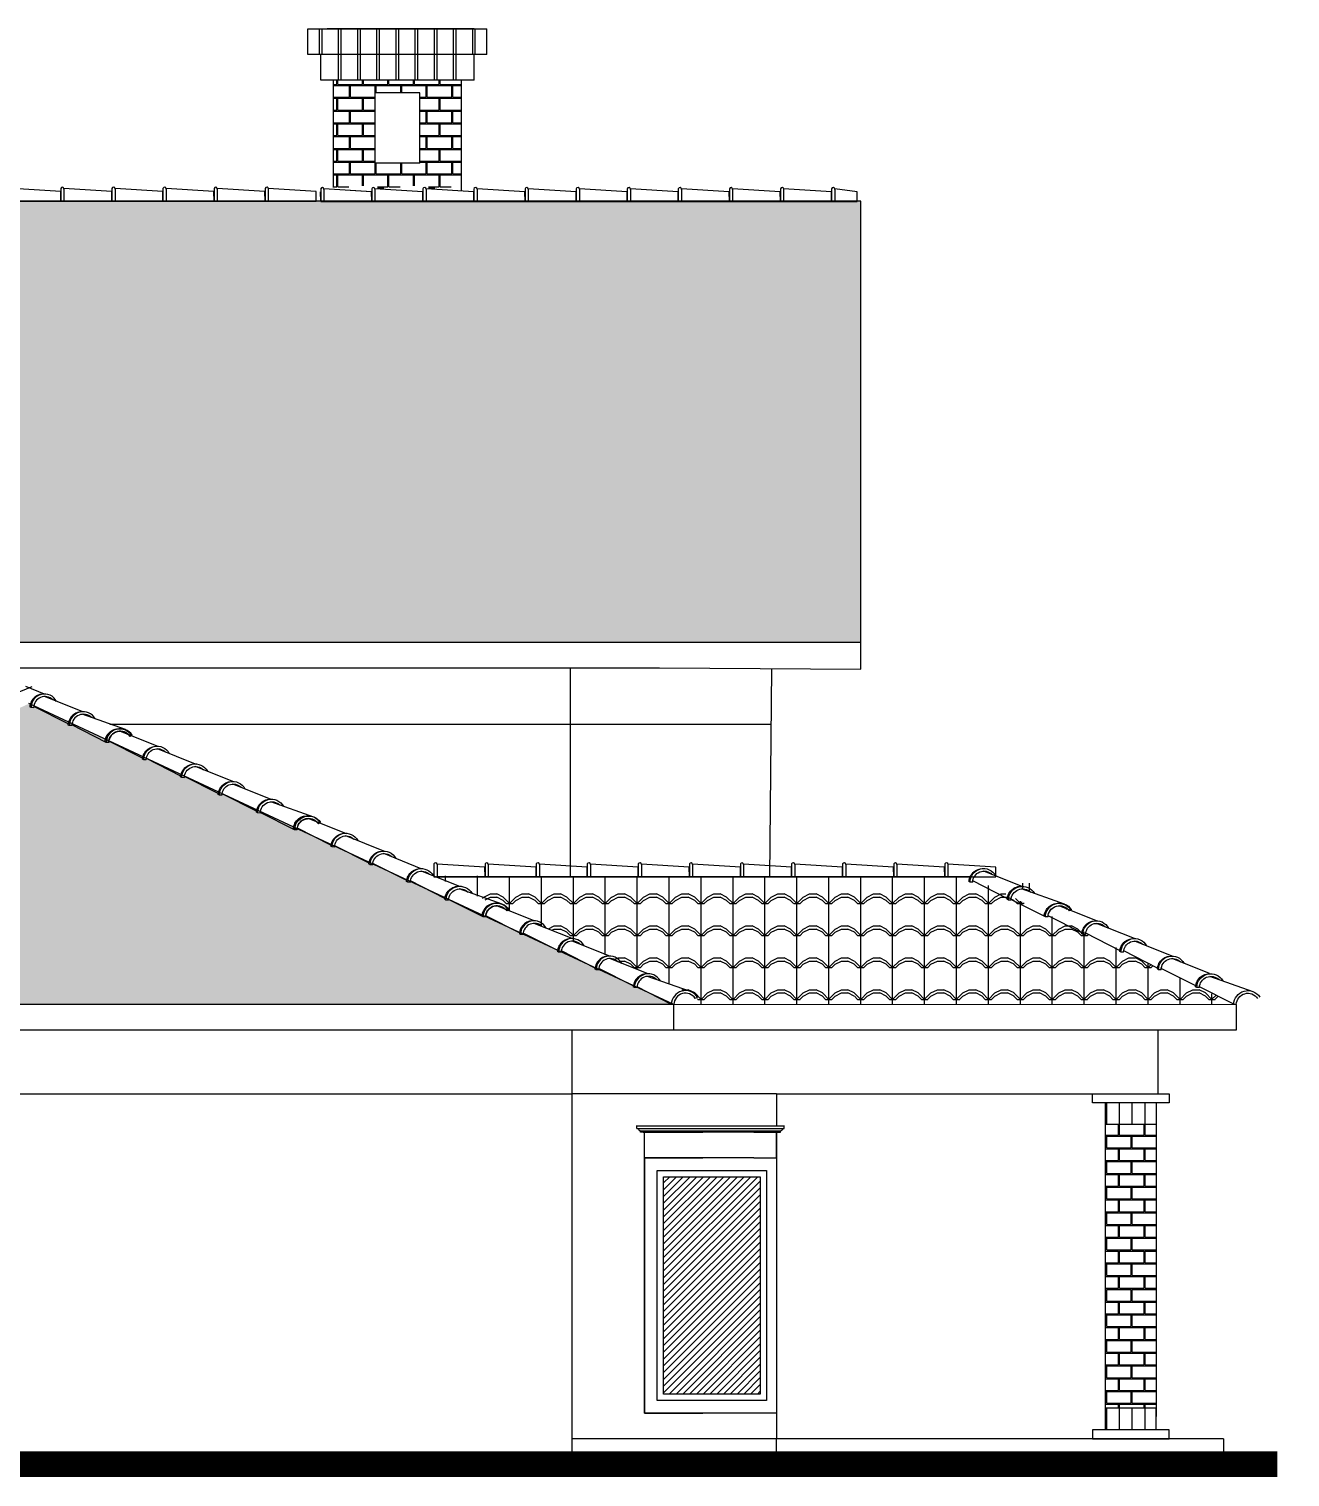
# Model space of a CAD drawing. Header units: millimetres. Extents: x 128 to 761, y 122 to 191.
# Drawn here: x 292.41 to 302.29, y 178.92 to 190.26 of the extents above; entities that cross this region are included whole.
import ezdxf

# ---------------------------------------------------------------- set-up
doc = ezdxf.new("R2010")
doc.units = ezdxf.units.MM
doc.layers.add('ALVENARIA', color=7, linetype='Continuous')
doc.layers.add('CAIXILHOS', color=7, linetype='Continuous')

# ---------------------------------------------------------------- blocks, each defined once
blk = doc.blocks.new('CUMEEIRA')
at = {"layer": 'ALVENARIA', "color": 4, "ltscale": 0.5}
for p, q in [((-0.142, 0.13), (-0.131, 0.113)), ((0, 0), (0.018, -0.008)), ((0.018, -0.008), (0.32, 0.002)), ((0.35, -0.003), (0.652, 0.007)), ((0.68, -0.003), (0.976, 0.007)), ((1.003, -0.003), (1.305, 0.007)), ((1.334, -0.003), (1.629, 0.007)), ((0.318, -0.003), (0.337, -0.011)), ((0.648, -0.003), (0.667, -0.011)), ((0.973, -0.003), (0.991, -0.011)), ((1.302, -0.003), (1.32, -0.011)), ((1.626, -0.003), (1.645, -0.011))]:
    blk.add_line(p, q, dxfattribs=at)
at = {"layer": 'ALVENARIA', "color": 3, "ltscale": 0.5}
for p, q in [((-0.076, 0.146), (0.28, 0.112)), ((0.292, 0.13), (0.607, 0.113)), ((0.616, 0.13), (0.931, 0.113)), ((0.94, 0.13), (1.26, 0.113)), ((1.269, 0.13), (1.584, 0.113)), ((0.337, -0.011), (0.348, -0.01)), ((0.667, -0.011), (0.678, -0.01)), ((0.991, -0.011), (1.003, -0.01)), ((1.32, -0.011), (1.331, -0.01)), ((1.645, -0.011), (1.656, -0.01))]:
    blk.add_line(p, q, dxfattribs=at)
at = {"layer": 'ALVENARIA', "color": 4, "ltscale": 0.5}
for centre, radius, start, end in [((-0.083, 0.036), 0.111, 336.6256, 121.8525), ((0.235, 0.033), 0.0907, 336.6256, 109.2265), ((0.568, 0.034), 0.088, 335.4621, 109.848), ((0.893, 0.034), 0.088, 335.4621, 109.848), ((1.222, 0.034), 0.088, 335.4621, 109.848), ((1.546, 0.034), 0.088, 335.4621, 109.848)]:
    blk.add_arc(centre, radius, start, end, dxfattribs=at)
at = {"layer": 'ALVENARIA', "color": 5, "ltscale": 0.5}
blk.add_arc((-0.083, 0.036), 0.0907, 336.6256, 121.8525, dxfattribs=at)
at = {"layer": 'ALVENARIA', "color": 3, "ltscale": 0.5}
for centre, radius, start, end in [((0.238, 0.034), 0.109, 335.7889, 125.8354), ((0.243, 0.029), 0.112, 339.9611, 74.5368), ((0.571, 0.035), 0.106, 334.5638, 127.6865), ((0.575, 0.029), 0.11, 339.5176, 72.6649), ((0.896, 0.035), 0.106, 334.5638, 127.6865), ((0.9, 0.029), 0.11, 339.5176, 72.6649), ((1.225, 0.035), 0.106, 334.5638, 127.6865), ((1.228, 0.029), 0.11, 339.5176, 72.6649), ((1.549, 0.035), 0.106, 334.5638, 127.6865), ((1.553, 0.029), 0.11, 339.5176, 72.6649)]:
    blk.add_arc(centre, radius, start, end, dxfattribs=at)
blk = doc.blocks.new('A$C43B17497')
at = {"color": 4}
for p, q in [((1.804, 0.883), (1.804, 0.95)), ((1.854, 0.901), (1.854, 0.95))]:
    blk.add_line(p, q, dxfattribs=at)
at = {"layer": 'ALVENARIA', "color": 3, "ltscale": 0.5}
for p, q in [((1.868, 0.926), (2.161, 1.044)), ((2.267, 0.957), (2.277, 0.963)), ((1.528, 0.785), (1.865, 0.905)), ((1.968, 0.817), (1.978, 0.823)), ((1.278, 0.654), (1.571, 0.772)), ((1.678, 0.685), (1.688, 0.691)), ((0.981, 0.515), (1.278, 0.635)), ((0.686, 0.378), (0.979, 0.496)), ((1.384, 0.548), (1.394, 0.554)), ((0.393, 0.241), (0.686, 0.359)), ((1.086, 0.409), (1.096, 0.415)), ((0.792, 0.272), (0.802, 0.278)), ((0.053, 0.1), (0.39, 0.22)), ((0.493, 0.133), (0.503, 0.138))]:
    blk.add_line(p, q, dxfattribs=at)
at = {"layer": 'ALVENARIA', "color": 4, "ltscale": 0.5}
for p, q in [((1.977, 0.83), (2.246, 0.967)), ((2.247, 0.956), (2.267, 0.957)), ((1.678, 0.685), (1.948, 0.822)), ((1.948, 0.817), (1.968, 0.817)), ((1.393, 0.561), (1.657, 0.695)), ((1.475, 0.743), (1.492, 0.732)), ((1.658, 0.685), (1.678, 0.685)), ((1.658, 0.685), (1.678, 0.685)), ((1.094, 0.421), (1.363, 0.558)), ((1.364, 0.548), (1.384, 0.548)), ((0.801, 0.285), (1.065, 0.419)), ((1.066, 0.409), (1.086, 0.409)), ((0.502, 0.145), (0.771, 0.282)), ((0.772, 0.272), (0.792, 0.272)), ((0.203, 0.001), (0.473, 0.137)), ((0.473, 0.132), (0.493, 0.133)), ((0.183, 0), (0.203, 0.001))]:
    blk.add_line(p, q, dxfattribs=at)
at = {"layer": 'ALVENARIA', "color": 3, "ltscale": 0.5}
for centre, radius, start, end in [((2.162, 0.958), 0.106, 359.5638, 152.6865), ((2.167, 0.954), 0.11, 4.5176, 97.6649), ((1.859, 0.816), 0.109, 0.7889, 150.8354), ((1.866, 0.814), 0.112, 4.9611, 99.5368), ((1.573, 0.686), 0.106, 359.5638, 152.6865), ((1.579, 0.682), 0.11, 4.5176, 97.6649), ((1.279, 0.549), 0.106, 359.5638, 152.6865), ((1.284, 0.545), 0.11, 4.5176, 97.6649), ((0.981, 0.41), 0.106, 359.5638, 152.6865), ((0.987, 0.406), 0.11, 4.5176, 97.6649), ((0.687, 0.273), 0.106, 359.5638, 152.6865), ((0.692, 0.269), 0.11, 4.5176, 97.6649), ((0.384, 0.131), 0.109, 0.7889, 150.8354), ((0.391, 0.129), 0.112, 4.9611, 99.5368)]:
    blk.add_arc(centre, radius, start, end, dxfattribs=at)
at = {"layer": 'ALVENARIA', "color": 4, "ltscale": 0.5}
for centre, radius, start, end in [((2.159, 0.956), 0.088, 0.4621, 134.848), ((1.857, 0.814), 0.0907, 1.6256, 134.2265), ((1.568, 0.682), 0.111, 1.6256, 146.8525), ((1.57, 0.684), 0.088, 0.4621, 134.848), ((1.276, 0.547), 0.088, 0.4621, 134.848), ((0.978, 0.408), 0.088, 0.4621, 134.848), ((0.684, 0.271), 0.088, 0.4621, 134.848), ((0.382, 0.129), 0.0907, 1.6256, 134.2265), ((0.093, -0.003), 0.111, 1.6256, 146.8525)]:
    blk.add_arc(centre, radius, start, end, dxfattribs=at)
at = {"layer": 'ALVENARIA', "color": 5, "ltscale": 0.5}
for centre in [(1.568, 0.682), (0.093, -0.003)]:
    blk.add_arc(centre, 0.0907, 1.6256, 146.8525, dxfattribs=at)
blk = doc.blocks.new('CUMEEIRA1')
at = {"layer": 'ALVENARIA', "color": 3, "ltscale": 0.5}
for p, q in [((0, 0.1), (0, 0)), ((0, 0), (0.4, 0)), ((0.025, 0.1), (0.025, 0)), ((0.399, 0.075), (0.025, 0.098)), ((0.4, 0), (0.399, 0.075)), ((0.4, 0.1), (0.4, 0)), ((0.4, 0), (0.8, 0)), ((0.425, 0.1), (0.425, 0)), ((0.799, 0.075), (0.425, 0.098)), ((0.8, 0), (0.799, 0.075)), ((0.8, 0.1), (0.8, 0)), ((0.8, 0), (1.2, 0)), ((0.825, 0.1), (0.825, 0)), ((1.199, 0.075), (0.825, 0.098)), ((1.2, 0), (1.199, 0.075)), ((1.2, 0.1), (1.2, 0)), ((1.2, 0), (1.6, 0)), ((1.225, 0.1), (1.225, 0)), ((1.599, 0.075), (1.225, 0.098)), ((1.6, 0), (1.599, 0.075)), ((1.6, 0.1), (1.6, 0)), ((1.6, 0), (2, 0)), ((1.625, 0.1), (1.625, 0)), ((1.999, 0.075), (1.625, 0.098)), ((2, 0), (1.999, 0.075)), ((2, 0.1), (2, 0)), ((2, 0), (2.4, 0)), ((2.025, 0.1), (2.025, 0)), ((2.399, 0.075), (2.025, 0.098)), ((2.4, 0), (2.399, 0.075))]:
    blk.add_line(p, q, dxfattribs=at)
for centre in [(0.012, 0.096), (0.412, 0.096), (0.812, 0.096), (1.212, 0.096), (1.612, 0.096), (2.012, 0.096)]:
    blk.add_arc(centre, 0.013, 355.9613, 160.6924, dxfattribs=at)

msp = doc.modelspace()

# ---------------------------------------------------------------- hatches: boundary and pattern name
h = msp.add_hatch()
h.set_pattern_fill('CONCBLOC', color=8, scale=0.2, style=0)
h.set_pattern_definition([(0, (-9.86676, -23.87602), (0.1, 0.1), [0.192, -0.008]), (0, (-9.86676, -23.78402), (0.1, 0.1), [0.192, -0.008]), (90, (-9.86676, -23.87602), (-0.1, 0.1), [0.092, -0.108]), (90, (-9.87476, -23.87602), (-0.1, 0.1), [0.092, -0.108])])
h.paths.add_polyline_path([(295.8003, 189.8588), (294.7992, 189.8588), (294.7992, 189.0165), (295.119, 189.0365, -0.7573225), (295.144, 189.0381), (295.144, 189.013), (295.519, 189.0365, -0.7573225), (295.544, 189.0381), (295.544, 189.013), (295.8003, 189.0291)])
h.paths.add_polyline_path([(295.4747, 189.2088), (295.1247, 189.2088), (295.1247, 189.7588), (295.4747, 189.7588)], flags=16)
h = msp.add_hatch()
h.set_pattern_fill('_U', color=8, scale=0.1, angle=90, style=0, pattern_type=0)
h.set_pattern_definition([(90, (339.75278, 182.29758), (-0.1, 6e-18), [])])
h.paths.add_polyline_path([(301.2408, 181.8525), (301.2408, 181.6825), (300.8408, 181.6825), (300.8408, 181.8525)])
h = msp.add_hatch()
h.set_pattern_fill('CONCBLOC', color=8, scale=0.2, style=0)
h.set_pattern_definition([(0, (339.75278, 181.99912), (0.1, 0.1), [0.192, -0.008]), (0, (339.75278, 182.09112), (0.1, 0.1), [0.192, -0.008]), (90, (339.75278, 181.99912), (-0.1, 0.1), [0.092, -0.108]), (90, (339.74478, 181.99912), (-0.1, 0.1), [0.092, -0.108])])
h.paths.add_polyline_path([(301.2408, 181.6825), (300.8408, 181.6825), (300.8408, 179.4617), (301.2408, 179.4617)])
h = msp.add_hatch()
h.set_pattern_fill('_U', color=8, scale=0.1, angle=90, style=0, pattern_type=0)
h.set_pattern_definition([(270, (339.75278, 178.84658), (-0.1, -6e-18), [])])
h.paths.add_polyline_path([(301.2408, 179.2917), (301.2408, 179.4617), (300.8408, 179.4617), (300.8408, 179.2917)])
at = {"layer": 'CAIXILHOS'}
h = msp.add_hatch(dxfattribs=at)
h.set_pattern_fill('TELHADO', scale=0.25, style=0)
h.set_pattern_definition([(0, (-57.5982, -24.0885), (0, 0.25), [0.05, -0.2]), (0, (-57.4732, -24.0385), (0, 0.25), [0.05, -0.2]), (0, (-57.4732, -24.0135), (0, 0.25), [0.05, -0.2]), (90, (-57.5732, -24.0885), (-0.25, 2e-17), [0.25]), (45, (-57.57319, -24.0885), (3e-17, 0.25), [0.07071068, -0.28284272]), (45, (-57.54819, -24.0885), (3e-17, 0.25), [0.03535535, -0.31819804]), (135, (-57.57319, -24.0885), (-0.25, 3e-17), [0.07071068, -0.28284272]), (135, (-57.34819, -24.0885), (-0.25, 3e-17), [0.03535535, -0.31819804]), (26.56505, (-57.52319, -24.0635), (0.25, 2e-10), [0.0559, -0.503117]), (153.43495, (-57.62319, -24.0635), (-0.25, 2e-10), [0.0559, -0.503117]), (26.56505, (-57.52319, -24.0385), (0.25, 2e-10), [0.0559, -0.503117]), (153.43495, (-57.62319, -24.0385), (-0.25, 2e-10), [0.0559, -0.503117])])
h.paths.add_polyline_path([(286.2647, 188.9105), (286.2647, 185.4574), (298.9271, 185.4574), (298.9271, 188.9105)])
h = msp.add_hatch(dxfattribs=at)
h.set_pattern_fill('TELHADO', color=3, scale=0.25, style=0)
h.set_pattern_definition([(0, (-71.75395, 17.7912), (0, 0.25), [0.05, -0.2]), (0, (-71.62895, 17.8412), (0, 0.25), [0.05, -0.2]), (0, (-71.62895, 17.8662), (0, 0.25), [0.05, -0.2]), (90, (-71.72895, 17.7912), (-0.25, 2e-17), [0.25]), (45, (-71.72895, 17.7912), (3e-17, 0.25), [0.07071068, -0.28284272]), (45, (-71.70395, 17.7912), (3e-17, 0.25), [0.03535535, -0.31819804]), (135, (-71.72895, 17.7912), (-0.25, 3e-17), [0.07071068, -0.28284272]), (135, (-71.50395, 17.7912), (-0.25, 3e-17), [0.03535535, -0.31819804]), (26.56505, (-71.67895, 17.8162), (0.25, 2e-10), [0.0559, -0.503117]), (153.43495, (-71.77895, 17.8162), (-0.25, 2e-10), [0.0559, -0.503117]), (26.56505, (-71.67895, 17.8412), (0.25, 2e-10), [0.0559, -0.503117]), (153.43495, (-71.77895, 17.8412), (-0.25, 2e-10), [0.0559, -0.503117])])
h.paths.add_polyline_path([(297.4647, 182.6217), (292.4147, 184.9765), (287.3647, 182.6217)])
h = msp.add_hatch(dxfattribs=at)
h.set_pattern_fill('TELHADO', scale=0.25, style=0)
h.set_pattern_definition([(0, (-57.5982, -23.5885), (0, 0.25), [0.05, -0.2]), (0, (-57.4732, -23.5385), (0, 0.25), [0.05, -0.2]), (0, (-57.4732, -23.5135), (0, 0.25), [0.05, -0.2]), (90, (-57.5732, -23.5885), (-0.25, 2e-17), [0.25]), (45, (-57.57319, -23.5885), (3e-17, 0.25), [0.07071068, -0.28284272]), (45, (-57.54819, -23.5885), (3e-17, 0.25), [0.03535535, -0.31819804]), (135, (-57.57319, -23.5885), (-0.25, 3e-17), [0.07071068, -0.28284272]), (135, (-57.34819, -23.5885), (-0.25, 3e-17), [0.03535535, -0.31819804]), (26.56505, (-57.52319, -23.5635), (0.25, 2e-10), [0.0559, -0.503117]), (153.43495, (-57.62319, -23.5635), (-0.25, 2e-10), [0.0559, -0.503117]), (26.56505, (-57.52319, -23.5385), (0.25, 2e-10), [0.0559, -0.503117]), (153.43495, (-57.62319, -23.5385), (-0.25, 2e-10), [0.0559, -0.503117])])
h.paths.add_polyline_path([(299.7841, 183.6217), (295.5804, 183.628), (297.6481, 182.6797), (297.6481, 182.6221), (301.848, 182.6223)])
h = msp.add_hatch(dxfattribs=at)
h.set_pattern_fill('ANSI31', color=142, scale=0.3, style=0)
h.set_pattern_definition([(45, (-12.11789, -36.795586), (-0.0265165043, 0.0265165043), [])])
h.paths.add_polyline_path([(298.1404, 181.2717), (298.0908, 181.2717), (297.3839, 181.2717), (297.3839, 179.5717), (297.6908, 179.5717), (298.1404, 179.5717)])

# ---------------------------------------------------------------- linework, layer by layer
at = {"color": 7}
for p, q in [((294.5992, 190.2588), (296.0003, 190.2588)), ((294.5992, 190.0588), (294.5992, 190.2588)), ((294.6895, 190.0588), (294.6895, 190.2587)), ((294.7095, 190.0588), (294.7095, 190.2587)), ((295.9003, 190.2588), (294.7503, 190.2588)), ((294.8395, 190.0588), (294.8395, 190.2587)), ((294.8595, 190.0588), (294.8595, 190.2587)), ((294.9895, 190.0588), (294.9895, 190.2587)), ((295.0095, 190.0588), (295.0095, 190.2587)), ((295.1395, 190.0588), (295.1395, 190.2587)), ((295.1595, 190.0588), (295.1595, 190.2587)), ((295.2895, 190.0588), (295.2895, 190.2587)), ((295.3095, 190.0588), (295.3095, 190.2587)), ((295.4395, 190.0588), (295.4395, 190.2587)), ((295.4595, 190.0588), (295.4595, 190.2587)), ((295.5895, 190.0588), (295.5895, 190.2587)), ((295.6095, 190.0588), (295.6095, 190.2587)), ((295.7395, 190.0588), (295.7395, 190.2587)), ((295.7595, 190.0588), (295.7595, 190.2587)), ((295.8895, 190.0588), (295.8895, 190.2587)), ((295.9095, 190.0588), (295.9095, 190.2587)), ((296.0003, 190.0588), (296.0003, 190.2588)), ((296.0003, 190.0588), (294.5992, 190.0588)), ((294.6992, 189.8588), (294.6992, 190.0588)), ((294.8395, 189.8588), (294.8395, 190.0587)), ((294.8595, 189.8588), (294.8595, 190.0587)), ((294.9895, 189.8588), (294.9895, 190.0587)), ((295.0095, 189.8588), (295.0095, 190.0587)), ((295.1395, 189.8588), (295.1395, 190.0587)), ((295.1595, 189.8588), (295.1595, 190.0587)), ((295.2895, 189.8588), (295.2895, 190.0587)), ((295.3095, 189.8588), (295.3095, 190.0587)), ((295.4395, 189.8588), (295.4395, 190.0587)), ((295.4595, 189.8588), (295.4595, 190.0587)), ((295.5895, 189.8588), (295.5895, 190.0587)), ((295.6095, 189.8588), (295.6095, 190.0587)), ((295.7395, 189.8588), (295.7395, 190.0587)), ((295.7595, 189.8588), (295.7595, 190.0587)), ((295.9003, 189.8588), (295.9003, 190.0588)), ((295.9003, 189.8588), (294.6992, 189.8588)), ((294.7992, 189.0165), (294.7992, 189.8588)), ((295.8003, 188.9917), (295.8003, 189.8588)), ((295.1247, 189.2088), (295.1247, 189.7588)), ((295.4747, 189.7588), (295.1247, 189.7588)), ((295.4747, 189.2088), (295.4747, 189.7588)), ((295.4747, 189.2088), (295.1247, 189.2088)), ((294.4654, 188.9105), (290.2852, 188.9105)), ((298.9002, 188.9083), (294.7199, 188.9083)), ((298.2271, 185.2471), (298.2128, 183.6217)), ((299.7869, 183.6217), (295.6066, 183.6217)), ((297.4647, 182.4217), (298.268, 182.4217)), ((301.2533, 182.4209), (301.2533, 181.9214)), ((298.268, 181.9217), (296.6647, 181.9217)), ((298.268, 181.4217), (298.268, 181.6217))]:
    msp.add_line(p, q, dxfattribs=at)
at = {"color": 8}
for p, q in [((293.0478, 184.8165), (298.2239, 184.8165)), ((288.1647, 181.9217), (296.6647, 181.9217))]:
    msp.add_line(p, q, dxfattribs=at)
at = {"color": 2}
for p, q in [((300.8408, 181.8525), (300.8408, 179.3957)), ((301.226, 181.9217), (301.2408, 181.9217)), ((301.2408, 181.8525), (301.2408, 181.6825)), ((301.2408, 181.6825), (300.8408, 181.6825)), ((301.2408, 181.6825), (301.2408, 179.3957)), ((300.8408, 179.4617), (300.8408, 179.2917)), ((300.8408, 179.4617), (300.8408, 179.4617)), ((301.2408, 179.4617), (300.8408, 179.4617)), ((301.2408, 179.2917), (301.2408, 179.4617)), ((301.226, 179.2225), (301.2408, 179.2225)), ((301.226, 179.2225), (301.2408, 179.2225))]:
    msp.add_line(p, q, dxfattribs=at)
for points in [[(300.7408, 181.9225), (301.3408, 181.9225), (301.3408, 181.8525), (300.7408, 181.8525)], [(300.7408, 179.2217), (301.3408, 179.2217), (301.3408, 179.2917), (300.7408, 179.2917)], [(300.7408, 179.2217), (301.3408, 179.2217), (301.3408, 179.2917), (300.7408, 179.2917)]]:
    msp.add_lwpolyline(points, close=True, dxfattribs=at)
at = {"layer": 'ALVENARIA', "color": 3, "ltscale": 0.5}
for p, q in [((292.6637, 189.0105), (292.6637, 188.9105)), ((292.6887, 189.0105), (292.6887, 188.9105)), ((293.0627, 188.9856), (292.6887, 189.009)), ((293.0637, 189.0105), (293.0637, 188.9105)), ((293.0887, 189.0105), (293.0887, 188.9105)), ((293.4627, 188.9856), (293.0887, 189.009)), ((293.4637, 189.0105), (293.4637, 188.9105)), ((293.4887, 189.0105), (293.4887, 188.9105)), ((293.8627, 188.9856), (293.4887, 189.009)), ((293.8637, 189.0105), (293.8637, 188.9105)), ((293.8887, 189.0105), (293.8887, 188.9105)), ((294.2627, 188.9856), (293.8887, 189.009)), ((294.2637, 189.0105), (294.2637, 188.9105)), ((294.2887, 189.0105), (294.2887, 188.9105)), ((294.6627, 188.9856), (294.2887, 189.009)), ((294.699, 189.0083), (294.699, 188.9083)), ((294.724, 189.0083), (294.724, 188.9083)), ((295.0979, 188.9834), (294.724, 189.0068)), ((297.0984, 189.0083), (297.0984, 188.9083)), ((297.1234, 189.0083), (297.1234, 188.9083)), ((297.4974, 188.9834), (297.1234, 189.0068)), ((297.4984, 189.0083), (297.4984, 188.9083)), ((297.5234, 189.0083), (297.5234, 188.9083)), ((297.8974, 188.9834), (297.5234, 189.0068)), ((297.8984, 189.0083), (297.8984, 188.9083)), ((297.9234, 189.0083), (297.9234, 188.9083)), ((298.2974, 188.9834), (297.9234, 189.0068)), ((298.2984, 189.0083), (298.2984, 188.9083)), ((298.3234, 189.0083), (298.3234, 188.9083)), ((298.6974, 188.9834), (298.3234, 189.0068)), ((298.6984, 189.0083), (298.6984, 188.9083)), ((298.7234, 189.0083), (298.7234, 188.9083)), ((298.8992, 188.9834), (298.7234, 189.0068)), ((292.6637, 188.9105), (293.0637, 188.9105)), ((293.0637, 188.9105), (293.0627, 188.9856)), ((293.0637, 188.9105), (293.4637, 188.9105)), ((293.4637, 188.9105), (293.4627, 188.9856)), ((293.4637, 188.9105), (293.8637, 188.9105)), ((293.8637, 188.9105), (293.8627, 188.9856)), ((293.8637, 188.9105), (294.2637, 188.9105)), ((294.2637, 188.9105), (294.2627, 188.9856)), ((294.2637, 188.9105), (294.6637, 188.9105)), ((294.6637, 188.9105), (294.6627, 188.9856)), ((294.699, 188.9083), (294.6979, 188.9834)), ((294.699, 188.9083), (295.099, 188.9083)), ((295.099, 188.9083), (295.0979, 188.9834)), ((297.0984, 188.9083), (297.4984, 188.9083)), ((297.4984, 188.9083), (297.4974, 188.9834)), ((297.4984, 188.9083), (297.8984, 188.9083)), ((297.8984, 188.9083), (297.8974, 188.9834)), ((297.8984, 188.9083), (298.2984, 188.9083)), ((298.2984, 188.9083), (298.2974, 188.9834)), ((298.2984, 188.9083), (298.6984, 188.9083)), ((298.6984, 188.9083), (298.6974, 188.9834)), ((298.6984, 188.9083), (298.9002, 188.9083)), ((298.9002, 188.9083), (298.8992, 188.9834)), ((292.2928, 185.0512), (292.4393, 185.11)), ((292.5367, 185.0512), (292.3901, 185.11)), ((292.8301, 184.9144), (292.537, 185.032)), ((292.4307, 184.9453), (292.4209, 184.9511)), ((292.73, 184.8058), (292.7202, 184.8115)), ((293.1697, 184.7732), (292.8326, 184.893)), ((297.9852, 183.7217), (297.9852, 183.6217)), ((298.0102, 183.7217), (298.0102, 183.6217)), ((298.3841, 183.6967), (298.0102, 183.7201)), ((298.3852, 183.6217), (298.3841, 183.6967)), ((298.3852, 183.7217), (298.3852, 183.6217)), ((298.4102, 183.7217), (298.4102, 183.6217)), ((298.7841, 183.6967), (298.4102, 183.7201)), ((298.7852, 183.6217), (298.7841, 183.6967)), ((298.7852, 183.7217), (298.7852, 183.6217)), ((298.8102, 183.7217), (298.8102, 183.6217)), ((299.1841, 183.6967), (298.8102, 183.7201)), ((299.1852, 183.6217), (299.1841, 183.6967)), ((299.1852, 183.7217), (299.1852, 183.6217)), ((299.2102, 183.7217), (299.2102, 183.6217)), ((299.5841, 183.6967), (299.2102, 183.7201)), ((299.5852, 183.6217), (299.5841, 183.6967)), ((299.5852, 183.7217), (299.5852, 183.6217)), ((299.6102, 183.7217), (299.6102, 183.6217)), ((299.9841, 183.6967), (299.6102, 183.7201)), ((299.9852, 183.6217), (299.9841, 183.6967)), ((297.9852, 183.6217), (298.3852, 183.6217)), ((298.3852, 183.6217), (298.7852, 183.6217)), ((298.7852, 183.6217), (299.1852, 183.6217)), ((299.1852, 183.6217), (299.5852, 183.6217)), ((299.5852, 183.6217), (299.9852, 183.6217)), ((296.3699, 183.2758), (296.0768, 183.3934)), ((295.9697, 183.3071), (295.9599, 183.3128)), ((296.6676, 183.137), (296.3702, 183.2566)), ((296.2639, 183.1699), (296.2541, 183.1757)), ((296.9619, 182.9997), (296.6688, 183.1174)), ((296.5617, 183.031), (296.5519, 183.0368)), ((296.8559, 182.8939), (296.8461, 182.8996)), ((297.2552, 182.8629), (296.9622, 182.9806)), ((297.1551, 182.7543), (297.1454, 182.7601)), ((297.5948, 182.7218), (297.2578, 182.8415))]:
    msp.add_line(p, q, dxfattribs=at)
at = {"layer": 'ALVENARIA', "color": 4, "ltscale": 0.5}
for p, q in [((292.4507, 184.9447), (292.4307, 184.9453)), ((292.721, 184.8184), (292.4517, 184.9549)), ((292.7499, 184.8052), (292.73, 184.8058)), ((293.0195, 184.6737), (292.7502, 184.8102)), ((293.223, 184.7311), (293.2062, 184.7202)), ((293.0395, 184.6731), (293.0195, 184.6737)), ((295.9897, 183.3065), (295.9697, 183.3071)), ((296.2549, 183.1827), (295.9915, 183.3163)), ((296.2839, 183.1693), (296.2639, 183.1699)), ((296.5542, 183.043), (296.2849, 183.1795)), ((296.5817, 183.0305), (296.5617, 183.031)), ((296.8469, 182.9067), (296.5835, 183.0402)), ((296.8759, 182.8933), (296.8559, 182.8939)), ((297.1462, 182.7669), (296.8768, 182.9034)), ((297.4447, 182.6223), (297.1754, 182.7588)), ((297.1751, 182.7537), (297.1551, 182.7543)), ((297.6481, 182.6797), (297.6314, 182.6687)), ((297.4647, 182.6217), (297.4447, 182.6223))]:
    msp.add_line(p, q, dxfattribs=at)
at = {"layer": 'ALVENARIA', "color": 3, "ltscale": 0.5}
for centre, radius, start, end in [((292.676, 189.0062), 0.013, 355.96131, 160.69241), ((293.076, 189.0062), 0.013, 355.96131, 160.69241), ((293.476, 189.0062), 0.013, 355.96131, 160.69241), ((293.876, 189.0062), 0.013, 355.96131, 160.69241), ((294.276, 189.0062), 0.013, 355.96131, 160.69241), ((294.7112, 189.004), 0.013, 355.96131, 160.69241), ((297.1107, 189.004), 0.013, 355.96131, 160.69241), ((297.5107, 189.004), 0.013, 355.96131, 160.69241), ((297.9107, 189.004), 0.013, 355.96131, 160.69241), ((298.3107, 189.004), 0.013, 355.96131, 160.69241), ((298.7107, 189.004), 0.013, 355.96131, 160.69241), ((292.5306, 184.9424), 0.11, 82.33507, 175.48239), ((292.5364, 184.9461), 0.1057, 27.31349, 180.43617), ((292.8317, 184.8018), 0.1119, 80.46324, 175.03893), ((292.8385, 184.8043), 0.1086, 29.16459, 179.21106), ((297.9975, 183.7174), 0.013, 355.96131, 160.69241), ((298.3975, 183.7174), 0.013, 355.96131, 160.69241), ((298.7975, 183.7174), 0.013, 355.96131, 160.69241), ((299.1975, 183.7174), 0.013, 355.96131, 160.69241), ((299.5975, 183.7174), 0.013, 355.96131, 160.69241), ((296.0696, 183.3042), 0.11, 82.33507, 175.48239), ((296.0754, 183.3079), 0.1057, 27.31349, 180.43617), ((296.3638, 183.167), 0.11, 82.33507, 175.48239), ((296.3696, 183.1707), 0.1057, 27.31349, 180.43617), ((296.6616, 183.0281), 0.11, 82.33507, 175.48239), ((296.6674, 183.0318), 0.1057, 27.31349, 180.43617), ((296.9557, 182.8909), 0.11, 82.33507, 175.48239), ((296.9616, 182.8947), 0.1057, 27.31349, 180.43617), ((297.2569, 182.7504), 0.1119, 80.46324, 175.03893), ((297.2637, 182.7528), 0.1086, 29.16459, 179.21106)]:
    msp.add_arc(centre, radius, start, end, dxfattribs=at)
at = {"layer": 'ALVENARIA', "color": 4, "ltscale": 0.5}
for centre, radius, start, end in [((292.5387, 184.944), 0.088, 45.15202, 179.53789), ((292.8406, 184.8026), 0.0907, 45.77351, 178.37442), ((293.1302, 184.6706), 0.1107, 33.14752, 178.37442), ((296.0777, 183.3058), 0.088, 45.15202, 179.53789), ((296.3719, 183.1686), 0.088, 45.15202, 179.53789), ((296.6697, 183.0298), 0.088, 45.15202, 179.53789), ((296.9639, 182.8926), 0.088, 45.15202, 179.53789), ((297.2658, 182.7512), 0.0907, 45.77351, 178.37442), ((297.5554, 182.6191), 0.1107, 33.14752, 178.37442)]:
    msp.add_arc(centre, radius, start, end, dxfattribs=at)
at = {"layer": 'ALVENARIA', "color": 5, "ltscale": 0.5}
for centre in [(293.1302, 184.6706), (297.5554, 182.6191)]:
    msp.add_arc(centre, 0.0907, 33.14752, 178.37442, dxfattribs=at)
at = {"layer": 'CAIXILHOS', "color": 2}
for p, q in [((298.9271, 188.9105), (286.2647, 188.9105)), ((298.9271, 185.2471), (298.9271, 188.9105)), ((286.2647, 185.4574), (298.9271, 185.4574)), ((287.0647, 185.2574), (297.3526, 185.2574)), ((296.6526, 185.2574), (296.6526, 183.6217)), ((297.3526, 185.2574), (298.9271, 185.2471)), ((297.4647, 182.6217), (292.4147, 184.9765)), ((297.4647, 182.6217), (292.4147, 184.9765)), ((297.4647, 182.6217), (292.4147, 184.9765)), ((297.4647, 182.6217), (287.3647, 182.6217)), ((297.4647, 182.4217), (297.4647, 182.6217)), ((288.1647, 182.4217), (297.4647, 182.4217)), ((296.6647, 182.4217), (296.6647, 179.1217))]:
    msp.add_line(p, q, dxfattribs=at)
at = {"layer": 'CAIXILHOS', "color": 7}
for p, q in [((301.868, 182.6192), (297.4447, 182.6223)), ((301.868, 182.4217), (301.868, 182.6217)), ((298.268, 182.4217), (301.868, 182.4217)), ((298.268, 181.9222), (301.2408, 181.9217)), ((298.268, 181.9217), (298.268, 181.6717)), ((298.268, 181.6217), (298.268, 179.2217)), ((301.768, 179.2217), (296.6647, 179.2217)), ((298.268, 179.1217), (298.268, 179.2217)), ((301.768, 179.2217), (301.768, 179.1217))]:
    msp.add_line(p, q, dxfattribs=at)
at = {"layer": 'CAIXILHOS', "color": 8}
for p, q in [((297.1739, 181.6517), (297.1739, 181.6729)), ((297.1739, 181.6717), (298.328, 181.6717)), ((297.1739, 181.6517), (298.328, 181.6517)), ((297.2039, 181.6217), (297.2039, 181.6317)), ((297.2039, 181.6317), (298.298, 181.6317)), ((297.2239, 181.6217), (297.2039, 181.6217)), ((297.2239, 181.6217), (297.2039, 181.6217)), ((297.2239, 181.6217), (297.6908, 181.6217)), ((298.298, 181.6217), (297.2339, 181.6217)), ((297.2339, 181.4217), (297.2339, 181.6217)), ((298.0908, 181.6217), (298.278, 181.6217)), ((298.268, 181.6217), (298.0908, 181.6217)), ((298.278, 181.6217), (298.298, 181.6217)), ((298.278, 181.6217), (298.298, 181.6217)), ((298.298, 181.6217), (298.298, 181.6317)), ((298.328, 181.6517), (298.328, 181.6729)), ((297.3339, 181.3217), (297.6908, 181.3217))]:
    msp.add_line(p, q, dxfattribs=at)
for points in [[(297.6908, 179.4217), (297.2339, 179.4217), (297.2339, 181.4217), (297.6908, 181.4217)], [(298.0908, 181.4217), (297.2339, 181.4217), (297.2339, 179.4217), (297.6908, 179.4217)], [(298.0908, 181.4217), (298.268, 181.4217)], [(297.6908, 179.5217), (297.3339, 179.5217), (297.3339, 181.3217), (298.0908, 181.3217)], [(298.0908, 181.3217), (298.1904, 181.3217), (298.1904, 179.5217), (297.6908, 179.5217)], [(297.6908, 179.5717), (297.3839, 179.5717), (297.3839, 181.2717), (298.0908, 181.2717)], [(298.0908, 181.2717), (298.1404, 181.2717), (298.1404, 179.5717), (297.6908, 179.5717)], [(298.268, 179.4217), (297.6908, 179.4217)]]:
    msp.add_lwpolyline(points, dxfattribs=at)
at = {"layer": 'CAIXILHOS', "color": 6, "const_width": 0.2}
msp.add_lwpolyline([(281.232, 179.0217), (302.1883, 179.0217)], dxfattribs=at)
at = {"layer": 'CAIXILHOS', "color": 8}
for centre, start, end in [((297.2151, 181.6659), 203.30018, 251.9418), ((298.2869, 181.6659), 288.0582, 336.69982)]:
    msp.add_arc(centre, 0.036, start, end, dxfattribs=at)

# ---------------------------------------------------------------- block references
at = {"color": 7, "xscale": -1}
msp.add_blockref('A$C43B17497', (302.0514, 182.6217), dxfattribs=at)
at = {"layer": 'CAIXILHOS', "color": 3}
for p in [(290.2642, 188.9105), (294.699, 188.9083), (295.5857, 183.6217)]:
    msp.add_blockref('CUMEEIRA1', p, dxfattribs=at)
at = {"layer": 'CAIXILHOS', "color": 3, "xscale": -1, "rotation": 335.0000000000008}
for p in [(294.5146, 183.9884), (295.9897, 183.3065)]:
    msp.add_blockref('CUMEEIRA', p, dxfattribs=at)

doc.saveas('drawing.dxf')
